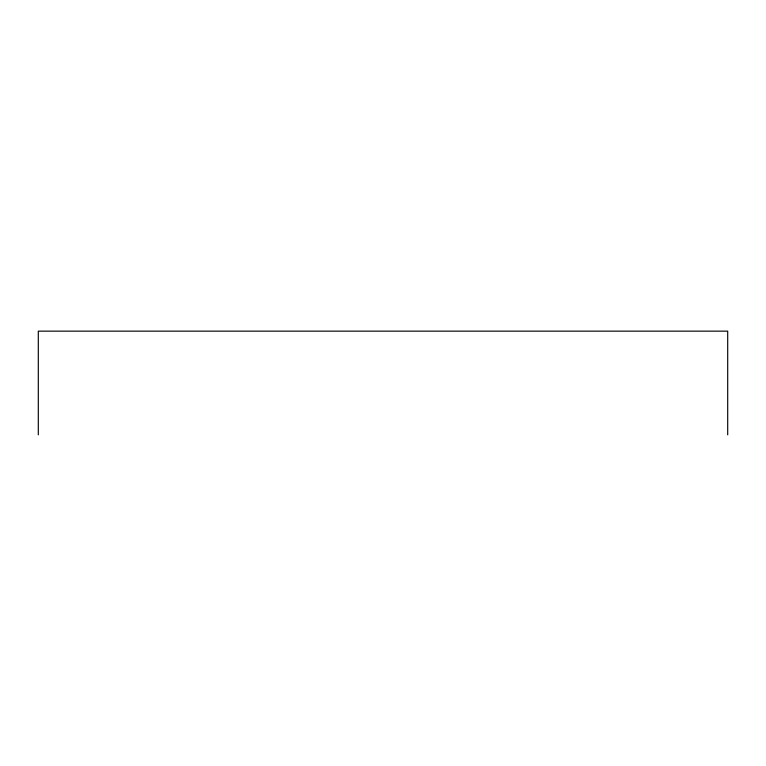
<?xml version="1.0" encoding="UTF-8"?>
<svg xmlns="http://www.w3.org/2000/svg" width="766" height="766" viewBox="0 0 766 766"><rect width="100%" height="100%" fill="white"/><g stroke="black" fill="none" stroke-linecap="round" stroke-linejoin="round"><path stroke-width="1.15" d="M727.7 434.849L727.7 331.151L38.3 331.151L38.3 434.849"/></g></svg>
